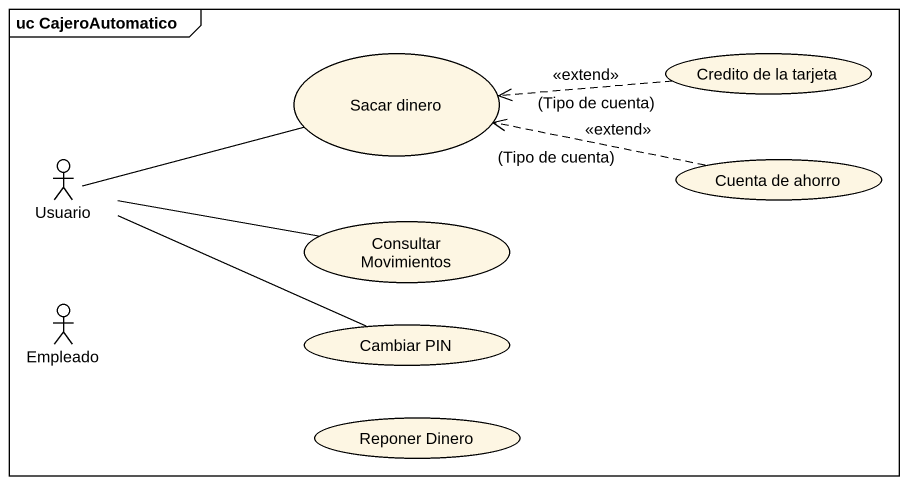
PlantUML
@startuml
mainframe uc CajeroAutomatico
usecase "Sacar dinero" as Sacar_dinero
usecase "Credito de la tarjeta" as Credito_de_la_tarjeta
actor Usuario
usecase "Cuenta de ahorro" as Cuenta_de_ahorro
usecase "Consultar Movimientos" as Consultar_Movimientos
actor Empleado
usecase "Cambiar PIN" as Cambiar_PIN
usecase "Reponer Dinero" as Reponer_Dinero
Credito_de_la_tarjeta .left.> Sacar_dinero : <<extend>>\n(Tipo de cuenta)
Usuario -right- Sacar_dinero
Usuario -right- Consultar_Movimientos
Usuario -right- Cambiar_PIN
Cuenta_de_ahorro .left.> Sacar_dinero : <<extend>>\n(Tipo de cuenta)
@enduml
